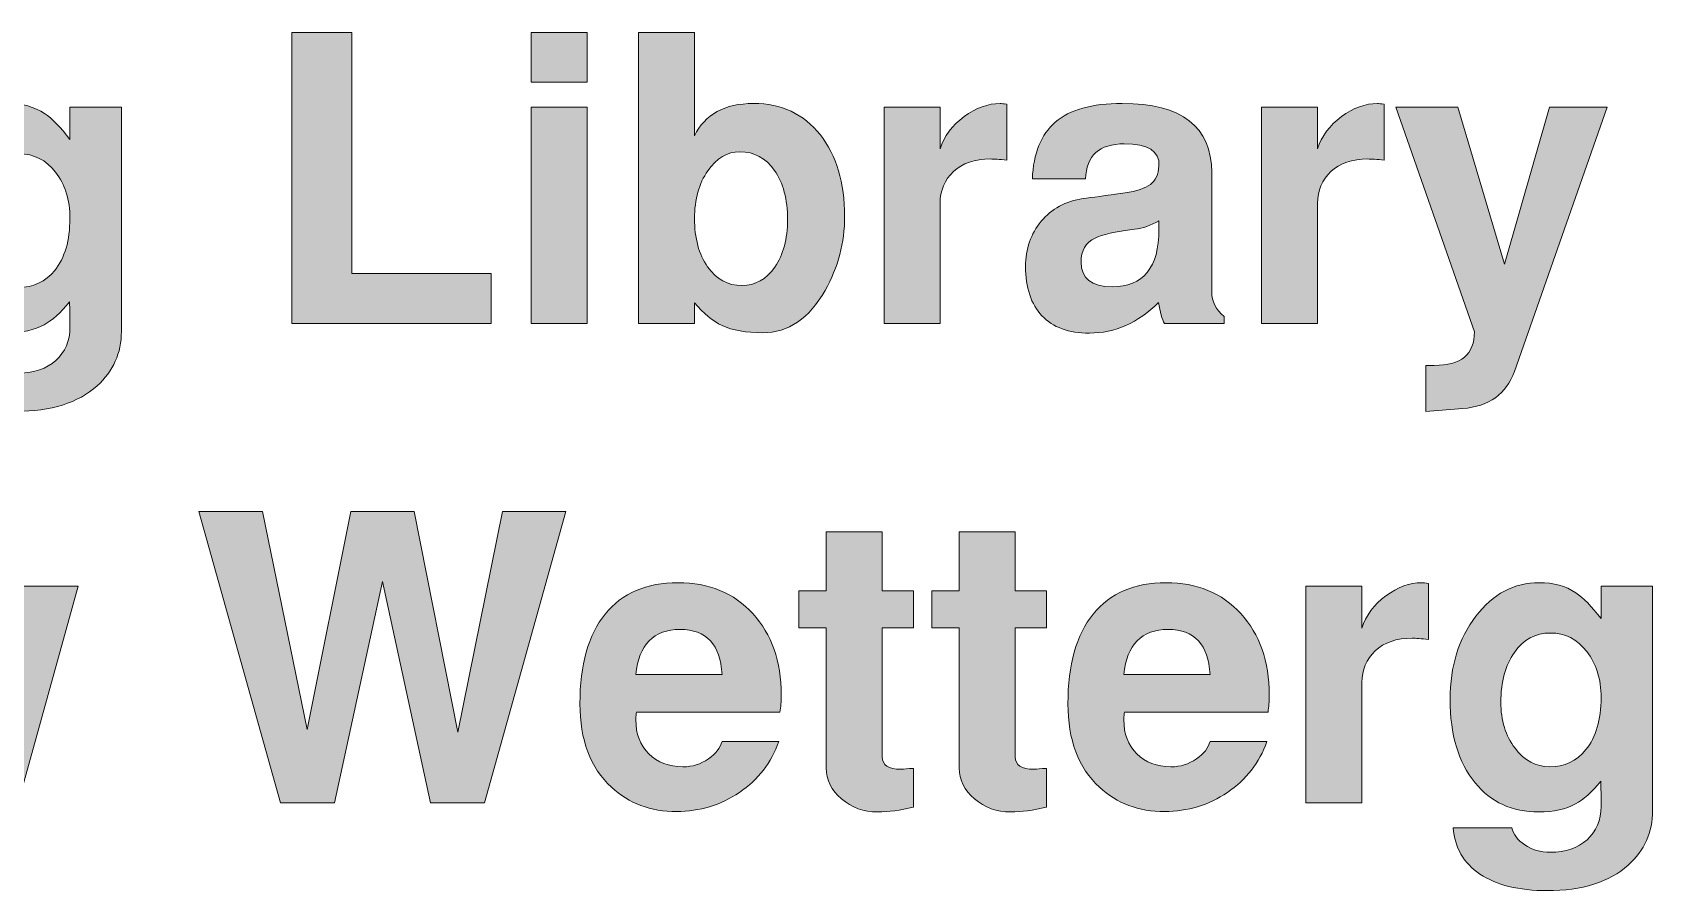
# Model space of a CAD drawing. Header units: inches. Extents: x 0.3 to 5.89, y -3.73 to -0.29.
# Drawn here: x 1.375 to 1.882, y -0.593 to -0.325 of the extents above; entities that cross this region are included whole.
import ezdxf

# ---------------------------------------------------------------- set-up
doc = ezdxf.new("R2010")
doc.units = ezdxf.units.IN
doc.header["$MEASUREMENT"] = 0
doc.layers.add('Layer 1', color=7, linetype='Continuous')

# ---------------------------------------------------------------- blocks, each defined once
blk = doc.blocks.new('block 5')
at = {"layer": 'Layer 1', "true_color": 0xed1f24}
h = blk.add_hatch(color=240, dxfattribs=at)
h.dxf.hatch_style = 2
h.paths.add_polyline_path([(1.5182, -0.41596), (1.45583, -0.41596), (1.45583, -0.32484), (1.47458, -0.32484), (1.47458, -0.40034), (1.5182, -0.40034)])
h = blk.add_hatch(color=240, dxfattribs=at)
h.dxf.hatch_style = 2
h.paths.add_polyline_path([(1.5482, -0.34046), (1.5307, -0.34046), (1.5307, -0.32484), (1.5482, -0.32484)])
h.paths.add_polyline_path([(1.5482, -0.41596), (1.5307, -0.41596), (1.5307, -0.34821), (1.5482, -0.34821)])
h = blk.add_hatch(color=240, dxfattribs=at)
h.dxf.hatch_style = 2
edge = h.paths.add_edge_path()
edge.add_spline(control_points=[(1.62883, -0.38246), (1.62883, -0.39063), (1.62678, -0.39834), (1.62271, -0.40559), (1.6177, -0.41442), (1.61121, -0.41884), (1.6032, -0.41884), (1.59804, -0.41884), (1.59378, -0.41808), (1.59045, -0.41659), (1.58754, -0.41517), (1.58466, -0.41279), (1.58183, -0.40946), (1.58183, -0.40946), (1.58183, -0.41596), (1.58183, -0.41596), (1.58183, -0.41596), (1.56433, -0.41596), (1.56433, -0.41596), (1.56433, -0.41596), (1.56433, -0.32484), (1.56433, -0.32484), (1.56433, -0.32484), (1.58183, -0.32484), (1.58183, -0.32484), (1.58183, -0.32484), (1.58183, -0.35721), (1.58183, -0.35721), (1.58508, -0.35046), (1.59125, -0.34709), (1.60033, -0.34709), (1.60908, -0.34709), (1.61601, -0.35034), (1.62114, -0.35684), (1.62627, -0.36334), (1.62883, -0.37188), (1.62883, -0.38246)], knot_values=[0, 0, 0, 0, 1, 1, 1, 2, 2, 2, 3, 3, 3, 4, 4, 4, 5, 5, 5, 6, 6, 6, 7, 7, 7, 8, 8, 8, 9, 9, 9, 10, 10, 10, 11, 11, 11, 12, 12, 12, 12], degree=3, periodic=1)
edge = h.paths.add_edge_path()
edge.add_spline(control_points=[(1.61096, -0.38346), (1.61096, -0.37705), (1.60959, -0.3719), (1.60685, -0.36802), (1.60411, -0.36415), (1.6005, -0.36221), (1.59602, -0.36221), (1.59212, -0.36221), (1.58878, -0.36419), (1.586, -0.36815), (1.58322, -0.37211), (1.58183, -0.37709), (1.58183, -0.38308), (1.58183, -0.38926), (1.5832, -0.39429), (1.58594, -0.39821), (1.58868, -0.40213), (1.59224, -0.40409), (1.59664, -0.40409), (1.60087, -0.40409), (1.60432, -0.40215), (1.60697, -0.39827), (1.60963, -0.3944), (1.61096, -0.38946), (1.61096, -0.38346)], knot_values=[0, 0, 0, 0, 1, 1, 1, 2, 2, 2, 3, 3, 3, 4, 4, 4, 5, 5, 5, 6, 6, 6, 7, 7, 7, 8, 8, 8, 8], degree=3, periodic=1)
h = blk.add_hatch(color=240, dxfattribs=at)
h.dxf.hatch_style = 2
edge = h.paths.add_edge_path()
edge.add_spline(control_points=[(1.40245, -0.41846), (1.40245, -0.42521), (1.39991, -0.43087), (1.39483, -0.43546), (1.38891, -0.4408), (1.38045, -0.44346), (1.36945, -0.44346), (1.36053, -0.44346), (1.35352, -0.44173), (1.34839, -0.43827), (1.34327, -0.43481), (1.34049, -0.43), (1.34008, -0.42383), (1.34008, -0.42383), (1.35843, -0.42383), (1.35843, -0.42383), (1.35885, -0.42584), (1.36019, -0.42761), (1.36245, -0.42915), (1.36471, -0.43069), (1.36739, -0.43146), (1.37049, -0.43146), (1.37518, -0.43146), (1.37899, -0.43015), (1.38193, -0.42752), (1.38486, -0.4249), (1.38633, -0.42142), (1.38633, -0.41709), (1.38633, -0.41258), (1.38628, -0.40996), (1.3862, -0.40921), (1.38344, -0.41263), (1.3808, -0.41501), (1.37829, -0.41633), (1.37527, -0.418), (1.37146, -0.41884), (1.36685, -0.41884), (1.35847, -0.41884), (1.35181, -0.4158), (1.34687, -0.40971), (1.34167, -0.40338), (1.33908, -0.39467), (1.33908, -0.38359), (1.33908, -0.37326), (1.34176, -0.36458), (1.34712, -0.35758), (1.35248, -0.35059), (1.3591, -0.34709), (1.36698, -0.34709), (1.37142, -0.34709), (1.37523, -0.34813), (1.37841, -0.35021), (1.38076, -0.35179), (1.3834, -0.35451), (1.38633, -0.35834), (1.38633, -0.35834), (1.38633, -0.34821), (1.38633, -0.34821), (1.38633, -0.34821), (1.40245, -0.34821), (1.40245, -0.34821), (1.40245, -0.34821), (1.40245, -0.41846), (1.40245, -0.41846)], knot_values=[0, 0, 0, 0, 1, 1, 1, 2, 2, 2, 3, 3, 3, 4, 4, 4, 5, 5, 5, 6, 6, 6, 7, 7, 7, 8, 8, 8, 9, 9, 9, 10, 10, 10, 11, 11, 11, 12, 12, 12, 13, 13, 13, 14, 14, 14, 15, 15, 15, 16, 16, 16, 17, 17, 17, 18, 18, 18, 19, 19, 19, 20, 20, 20, 21, 21, 21, 21], degree=3, periodic=1)
edge = h.paths.add_edge_path()
edge.add_spline(control_points=[(1.38633, -0.38308), (1.38633, -0.37725), (1.38483, -0.37242), (1.38183, -0.36858), (1.37883, -0.36475), (1.37503, -0.36283), (1.37046, -0.36283), (1.36578, -0.36283), (1.36203, -0.36485), (1.35921, -0.3689), (1.35637, -0.37295), (1.35495, -0.37813), (1.35495, -0.38446), (1.35495, -0.39021), (1.35643, -0.39503), (1.35939, -0.3989), (1.36235, -0.40277), (1.36595, -0.40471), (1.37021, -0.40471), (1.37487, -0.40471), (1.37866, -0.40292), (1.38158, -0.39934), (1.38475, -0.39542), (1.38633, -0.39), (1.38633, -0.38308)], knot_values=[0, 0, 0, 0, 1, 1, 1, 2, 2, 2, 3, 3, 3, 4, 4, 4, 5, 5, 5, 6, 6, 6, 7, 7, 7, 8, 8, 8, 8], degree=3, periodic=1)
h = blk.add_hatch(color=240, dxfattribs=at)
h.dxf.hatch_style = 2
edge = h.paths.add_edge_path()
edge.add_spline(control_points=[(1.67959, -0.36483), (1.67725, -0.36458), (1.67554, -0.36446), (1.67446, -0.36446), (1.66954, -0.36446), (1.66569, -0.36578), (1.6629, -0.3684), (1.6601, -0.37103), (1.65871, -0.37434), (1.65871, -0.37834), (1.65871, -0.37834), (1.65871, -0.41596), (1.65871, -0.41596), (1.65871, -0.41596), (1.64121, -0.41596), (1.64121, -0.41596), (1.64121, -0.41596), (1.64121, -0.34821), (1.64121, -0.34821), (1.64121, -0.34821), (1.65871, -0.34821), (1.65871, -0.34821), (1.65871, -0.34821), (1.65871, -0.36133), (1.65871, -0.36133), (1.65996, -0.35733), (1.66246, -0.35396), (1.66621, -0.35121), (1.66996, -0.34846), (1.67371, -0.34709), (1.67746, -0.34709), (1.67788, -0.34709), (1.67859, -0.34717), (1.67959, -0.34734), (1.67959, -0.34734), (1.67959, -0.36483), (1.67959, -0.36483)], knot_values=[0, 0, 0, 0, 1, 1, 1, 2, 2, 2, 3, 3, 3, 4, 4, 4, 5, 5, 5, 6, 6, 6, 7, 7, 7, 8, 8, 8, 9, 9, 9, 10, 10, 10, 11, 11, 11, 12, 12, 12, 12], degree=3, periodic=1)
h = blk.add_hatch(color=240, dxfattribs=at)
h.dxf.hatch_style = 2
edge = h.paths.add_edge_path()
edge.add_spline(control_points=[(1.74759, -0.41596), (1.74759, -0.41596), (1.72896, -0.41596), (1.72896, -0.41596), (1.72813, -0.41463), (1.7275, -0.41242), (1.72708, -0.40934), (1.72067, -0.41575), (1.71346, -0.41896), (1.70546, -0.41896), (1.69896, -0.41896), (1.694, -0.41715), (1.69059, -0.41353), (1.68717, -0.4099), (1.68546, -0.40475), (1.68546, -0.39808), (1.68546, -0.39258), (1.68709, -0.38788), (1.69033, -0.38396), (1.69358, -0.38005), (1.69796, -0.37767), (1.70346, -0.37684), (1.70604, -0.37651), (1.71042, -0.37592), (1.71659, -0.37509), (1.72025, -0.3745), (1.7229, -0.37361), (1.72452, -0.3724), (1.72615, -0.37119), (1.72704, -0.36926), (1.72721, -0.36658), (1.72746, -0.36201), (1.72384, -0.35971), (1.71634, -0.35971), (1.7085, -0.35971), (1.70446, -0.36338), (1.70421, -0.37071), (1.70421, -0.37071), (1.68758, -0.37071), (1.68758, -0.37071), (1.68791, -0.36271), (1.69031, -0.35677), (1.69477, -0.3529), (1.69923, -0.34903), (1.70621, -0.34709), (1.71571, -0.34709), (1.73438, -0.34709), (1.74371, -0.3543), (1.74371, -0.36871), (1.74371, -0.36871), (1.74371, -0.40609), (1.74371, -0.40609), (1.74371, -0.409), (1.745, -0.41155), (1.74759, -0.41371), (1.74759, -0.41371), (1.74759, -0.41596), (1.74759, -0.41596)], knot_values=[0, 0, 0, 0, 1, 1, 1, 2, 2, 2, 3, 3, 3, 4, 4, 4, 5, 5, 5, 6, 6, 6, 7, 7, 7, 8, 8, 8, 9, 9, 9, 10, 10, 10, 11, 11, 11, 12, 12, 12, 13, 13, 13, 14, 14, 14, 15, 15, 15, 16, 16, 16, 17, 17, 17, 18, 18, 18, 19, 19, 19, 19], degree=3, periodic=1)
edge = h.paths.add_edge_path()
edge.add_spline(control_points=[(1.72721, -0.38646), (1.72721, -0.38646), (1.72721, -0.38384), (1.72721, -0.38384), (1.7247, -0.38525), (1.72214, -0.38613), (1.71954, -0.38646), (1.71343, -0.38721), (1.70933, -0.38813), (1.70723, -0.38921), (1.7043, -0.39063), (1.70283, -0.39313), (1.70283, -0.39671), (1.70283, -0.40188), (1.70606, -0.40446), (1.71251, -0.40446), (1.72231, -0.40446), (1.72721, -0.39846), (1.72721, -0.38646)], knot_values=[0, 0, 0, 0, 1, 1, 1, 2, 2, 2, 3, 3, 3, 4, 4, 4, 5, 5, 5, 6, 6, 6, 6], degree=3, periodic=1)
h = blk.add_hatch(color=240, dxfattribs=at)
h.dxf.hatch_style = 2
edge = h.paths.add_edge_path()
edge.add_spline(control_points=[(1.79771, -0.36483), (1.79538, -0.36458), (1.79367, -0.36446), (1.79258, -0.36446), (1.78767, -0.36446), (1.78381, -0.36578), (1.78102, -0.3684), (1.77823, -0.37103), (1.77684, -0.37434), (1.77684, -0.37834), (1.77684, -0.37834), (1.77684, -0.41596), (1.77684, -0.41596), (1.77684, -0.41596), (1.75933, -0.41596), (1.75933, -0.41596), (1.75933, -0.41596), (1.75933, -0.34821), (1.75933, -0.34821), (1.75933, -0.34821), (1.77684, -0.34821), (1.77684, -0.34821), (1.77684, -0.34821), (1.77684, -0.36133), (1.77684, -0.36133), (1.77808, -0.35733), (1.78059, -0.35396), (1.78434, -0.35121), (1.78809, -0.34846), (1.79184, -0.34709), (1.79559, -0.34709), (1.796, -0.34709), (1.79671, -0.34717), (1.79771, -0.34734), (1.79771, -0.34734), (1.79771, -0.36483), (1.79771, -0.36483)], knot_values=[0, 0, 0, 0, 1, 1, 1, 2, 2, 2, 3, 3, 3, 4, 4, 4, 5, 5, 5, 6, 6, 6, 7, 7, 7, 8, 8, 8, 9, 9, 9, 10, 10, 10, 11, 11, 11, 12, 12, 12, 12], degree=3, periodic=1)
h = blk.add_hatch(color=240, dxfattribs=at)
h.dxf.hatch_style = 2
edge = h.paths.add_edge_path()
edge.add_spline(control_points=[(1.86746, -0.34821), (1.86746, -0.34821), (1.83846, -0.43096), (1.83846, -0.43096), (1.83596, -0.43804), (1.83054, -0.44192), (1.82221, -0.44259), (1.82221, -0.44259), (1.81071, -0.44346), (1.81071, -0.44346), (1.81071, -0.44346), (1.81071, -0.42908), (1.81071, -0.42908), (1.81071, -0.42908), (1.81333, -0.42908), (1.81333, -0.42908), (1.82175, -0.42908), (1.82596, -0.42558), (1.82596, -0.41859), (1.82596, -0.41859), (1.80133, -0.34821), (1.80133, -0.34821), (1.80133, -0.34821), (1.82071, -0.34821), (1.82071, -0.34821), (1.82071, -0.34821), (1.83533, -0.39734), (1.83533, -0.39734), (1.83533, -0.39734), (1.84946, -0.34821), (1.84946, -0.34821), (1.84946, -0.34821), (1.86746, -0.34821), (1.86746, -0.34821)], knot_values=[0, 0, 0, 0, 1, 1, 1, 2, 2, 2, 3, 3, 3, 4, 4, 4, 5, 5, 5, 6, 6, 6, 7, 7, 7, 8, 8, 8, 9, 9, 9, 10, 10, 10, 11, 11, 11, 11], degree=3, periodic=1)
h = blk.add_hatch(color=240, dxfattribs=at)
h.dxf.hatch_style = 2
h.paths.add_polyline_path([(1.54159, -0.47483), (1.51609, -0.56596), (1.49921, -0.56596), (1.48413, -0.49666), (1.46914, -0.56596), (1.45224, -0.56596), (1.42671, -0.47483), (1.44658, -0.47483), (1.46058, -0.54308), (1.47421, -0.47483), (1.49409, -0.47483), (1.50771, -0.54384), (1.52171, -0.47483)])
h = blk.add_hatch(color=240, dxfattribs=at)
h.dxf.hatch_style = 2
edge = h.paths.add_edge_path()
edge.add_spline(control_points=[(1.65034, -0.56734), (1.64625, -0.56833), (1.64254, -0.56883), (1.63921, -0.56883), (1.63479, -0.56883), (1.631, -0.56748), (1.62783, -0.56477), (1.62467, -0.56207), (1.62308, -0.55883), (1.62308, -0.55508), (1.62308, -0.55508), (1.62308, -0.51121), (1.62308, -0.51121), (1.62308, -0.51121), (1.61445, -0.51121), (1.61445, -0.51121), (1.61445, -0.51121), (1.61445, -0.49959), (1.61445, -0.49959), (1.61445, -0.49959), (1.62308, -0.49959), (1.62308, -0.49959), (1.62308, -0.49959), (1.62308, -0.48121), (1.62308, -0.48121), (1.62308, -0.48121), (1.64058, -0.48121), (1.64058, -0.48121), (1.64058, -0.48121), (1.64058, -0.49959), (1.64058, -0.49959), (1.64058, -0.49959), (1.65034, -0.49959), (1.65034, -0.49959), (1.65034, -0.49959), (1.65034, -0.51121), (1.65034, -0.51121), (1.65034, -0.51121), (1.64058, -0.51121), (1.64058, -0.51121), (1.64058, -0.51121), (1.64058, -0.55158), (1.64058, -0.55158), (1.64058, -0.55417), (1.64254, -0.55546), (1.64646, -0.55546), (1.64737, -0.55538), (1.64867, -0.55529), (1.65034, -0.55521), (1.65034, -0.55521), (1.65034, -0.56734), (1.65034, -0.56734)], knot_values=[0, 0, 0, 0, 1, 1, 1, 2, 2, 2, 3, 3, 3, 4, 4, 4, 5, 5, 5, 6, 6, 6, 7, 7, 7, 8, 8, 8, 9, 9, 9, 10, 10, 10, 11, 11, 11, 12, 12, 12, 13, 13, 13, 14, 14, 14, 15, 15, 15, 16, 16, 16, 17, 17, 17, 17], degree=3, periodic=1)
h = blk.add_hatch(color=240, dxfattribs=at)
h.dxf.hatch_style = 2
edge = h.paths.add_edge_path()
edge.add_spline(control_points=[(1.69196, -0.56734), (1.68787, -0.56833), (1.68416, -0.56883), (1.68083, -0.56883), (1.67642, -0.56883), (1.67263, -0.56748), (1.66946, -0.56477), (1.66629, -0.56207), (1.66471, -0.55883), (1.66471, -0.55508), (1.66471, -0.55508), (1.66471, -0.51121), (1.66471, -0.51121), (1.66471, -0.51121), (1.65608, -0.51121), (1.65608, -0.51121), (1.65608, -0.51121), (1.65608, -0.49959), (1.65608, -0.49959), (1.65608, -0.49959), (1.66471, -0.49959), (1.66471, -0.49959), (1.66471, -0.49959), (1.66471, -0.48121), (1.66471, -0.48121), (1.66471, -0.48121), (1.68221, -0.48121), (1.68221, -0.48121), (1.68221, -0.48121), (1.68221, -0.49959), (1.68221, -0.49959), (1.68221, -0.49959), (1.69196, -0.49959), (1.69196, -0.49959), (1.69196, -0.49959), (1.69196, -0.51121), (1.69196, -0.51121), (1.69196, -0.51121), (1.68221, -0.51121), (1.68221, -0.51121), (1.68221, -0.51121), (1.68221, -0.55158), (1.68221, -0.55158), (1.68221, -0.55417), (1.68416, -0.55546), (1.68808, -0.55546), (1.689, -0.55538), (1.69029, -0.55529), (1.69196, -0.55521), (1.69196, -0.55521), (1.69196, -0.56734), (1.69196, -0.56734)], knot_values=[0, 0, 0, 0, 1, 1, 1, 2, 2, 2, 3, 3, 3, 4, 4, 4, 5, 5, 5, 6, 6, 6, 7, 7, 7, 8, 8, 8, 9, 9, 9, 10, 10, 10, 11, 11, 11, 12, 12, 12, 13, 13, 13, 14, 14, 14, 15, 15, 15, 16, 16, 16, 17, 17, 17, 17], degree=3, periodic=1)
h = blk.add_hatch(color=240, dxfattribs=at)
h.dxf.hatch_style = 2
h.paths.add_polyline_path([(1.38896, -0.49821), (1.37009, -0.56596), (1.3521, -0.56596), (1.34146, -0.51811), (1.33072, -0.56596), (1.31271, -0.56596), (1.29383, -0.49821), (1.31195, -0.49821), (1.32246, -0.54559), (1.33233, -0.49821), (1.35046, -0.49821), (1.36033, -0.54546), (1.37083, -0.49821)])
h = blk.add_hatch(color=240, dxfattribs=at)
h.dxf.hatch_style = 2
edge = h.paths.add_edge_path()
edge.add_spline(control_points=[(1.60896, -0.53221), (1.60896, -0.53421), (1.60884, -0.536), (1.60859, -0.53758), (1.60859, -0.53758), (1.56371, -0.53758), (1.56371, -0.53758), (1.56354, -0.53809), (1.56346, -0.53888), (1.56346, -0.53996), (1.56346, -0.54438), (1.56482, -0.54794), (1.56755, -0.55065), (1.57027, -0.55336), (1.57382, -0.55471), (1.5782, -0.55471), (1.58109, -0.55471), (1.58377, -0.55387), (1.58625, -0.55221), (1.58848, -0.55063), (1.58988, -0.54883), (1.59046, -0.54683), (1.59046, -0.54683), (1.60821, -0.54683), (1.60821, -0.54683), (1.60588, -0.55342), (1.60177, -0.55871), (1.5959, -0.56271), (1.59002, -0.56671), (1.58346, -0.56871), (1.57621, -0.56871), (1.56813, -0.56871), (1.56133, -0.56617), (1.55583, -0.56108), (1.54925, -0.555), (1.54596, -0.54629), (1.54596, -0.53496), (1.54596, -0.52279), (1.5486, -0.51344), (1.55389, -0.5069), (1.55919, -0.50035), (1.56679, -0.49708), (1.57671, -0.49708), (1.58638, -0.49708), (1.59417, -0.50031), (1.60008, -0.50677), (1.606, -0.51323), (1.60896, -0.52171), (1.60896, -0.53221)], knot_values=[0, 0, 0, 0, 1, 1, 1, 2, 2, 2, 3, 3, 3, 4, 4, 4, 5, 5, 5, 6, 6, 6, 7, 7, 7, 8, 8, 8, 9, 9, 9, 10, 10, 10, 11, 11, 11, 12, 12, 12, 13, 13, 13, 14, 14, 14, 15, 15, 15, 16, 16, 16, 16], degree=3, periodic=1)
edge = h.paths.add_edge_path()
edge.add_spline(control_points=[(1.59046, -0.52583), (1.58995, -0.51642), (1.58558, -0.51171), (1.57734, -0.51171), (1.56901, -0.51171), (1.56439, -0.51642), (1.56346, -0.52583), (1.56346, -0.52583), (1.59046, -0.52583), (1.59046, -0.52583)], knot_values=[0, 0, 0, 0, 1, 1, 1, 2, 2, 2, 3, 3, 3, 3], degree=3, periodic=1)
h = blk.add_hatch(color=240, dxfattribs=at)
h.dxf.hatch_style = 2
edge = h.paths.add_edge_path()
edge.add_spline(control_points=[(1.76171, -0.53221), (1.76171, -0.53421), (1.76159, -0.536), (1.76134, -0.53758), (1.76134, -0.53758), (1.71646, -0.53758), (1.71646, -0.53758), (1.7163, -0.53809), (1.71621, -0.53888), (1.71621, -0.53996), (1.71621, -0.54438), (1.71757, -0.54794), (1.7203, -0.55065), (1.72302, -0.55336), (1.72657, -0.55471), (1.73095, -0.55471), (1.73384, -0.55471), (1.73652, -0.55387), (1.739, -0.55221), (1.74123, -0.55063), (1.74264, -0.54883), (1.74321, -0.54683), (1.74321, -0.54683), (1.76096, -0.54683), (1.76096, -0.54683), (1.75863, -0.55342), (1.75452, -0.55871), (1.74865, -0.56271), (1.74277, -0.56671), (1.73621, -0.56871), (1.72896, -0.56871), (1.72088, -0.56871), (1.71408, -0.56617), (1.70858, -0.56108), (1.702, -0.555), (1.69871, -0.54629), (1.69871, -0.53496), (1.69871, -0.52279), (1.70135, -0.51344), (1.70664, -0.5069), (1.71194, -0.50035), (1.71954, -0.49708), (1.72946, -0.49708), (1.73913, -0.49708), (1.74692, -0.50031), (1.75283, -0.50677), (1.75876, -0.51323), (1.76171, -0.52171), (1.76171, -0.53221)], knot_values=[0, 0, 0, 0, 1, 1, 1, 2, 2, 2, 3, 3, 3, 4, 4, 4, 5, 5, 5, 6, 6, 6, 7, 7, 7, 8, 8, 8, 9, 9, 9, 10, 10, 10, 11, 11, 11, 12, 12, 12, 13, 13, 13, 14, 14, 14, 15, 15, 15, 16, 16, 16, 16], degree=3, periodic=1)
edge = h.paths.add_edge_path()
edge.add_spline(control_points=[(1.74321, -0.52583), (1.7427, -0.51642), (1.73833, -0.51171), (1.73009, -0.51171), (1.72176, -0.51171), (1.71714, -0.51642), (1.71621, -0.52583), (1.71621, -0.52583), (1.74321, -0.52583), (1.74321, -0.52583)], knot_values=[0, 0, 0, 0, 1, 1, 1, 2, 2, 2, 3, 3, 3, 3], degree=3, periodic=1)
h = blk.add_hatch(color=240, dxfattribs=at)
h.dxf.hatch_style = 2
edge = h.paths.add_edge_path()
edge.add_spline(control_points=[(1.81159, -0.51483), (1.80926, -0.51458), (1.80755, -0.51446), (1.80646, -0.51446), (1.80155, -0.51446), (1.7977, -0.51577), (1.7949, -0.5184), (1.79211, -0.52102), (1.79072, -0.52433), (1.79072, -0.52833), (1.79072, -0.52833), (1.79072, -0.56596), (1.79072, -0.56596), (1.79072, -0.56596), (1.77321, -0.56596), (1.77321, -0.56596), (1.77321, -0.56596), (1.77321, -0.49821), (1.77321, -0.49821), (1.77321, -0.49821), (1.79072, -0.49821), (1.79072, -0.49821), (1.79072, -0.49821), (1.79072, -0.51133), (1.79072, -0.51133), (1.79197, -0.50733), (1.79447, -0.50396), (1.79822, -0.50121), (1.80197, -0.49846), (1.80572, -0.49708), (1.80947, -0.49708), (1.80988, -0.49708), (1.81059, -0.49717), (1.81159, -0.49733), (1.81159, -0.49733), (1.81159, -0.51483), (1.81159, -0.51483)], knot_values=[0, 0, 0, 0, 1, 1, 1, 2, 2, 2, 3, 3, 3, 4, 4, 4, 5, 5, 5, 6, 6, 6, 7, 7, 7, 8, 8, 8, 9, 9, 9, 10, 10, 10, 11, 11, 11, 12, 12, 12, 12], degree=3, periodic=1)
h = blk.add_hatch(color=240, dxfattribs=at)
h.dxf.hatch_style = 2
edge = h.paths.add_edge_path()
edge.add_spline(control_points=[(1.88171, -0.56846), (1.88171, -0.57521), (1.87917, -0.58087), (1.87409, -0.58546), (1.86817, -0.59079), (1.85971, -0.59346), (1.84871, -0.59346), (1.8398, -0.59346), (1.83278, -0.59173), (1.82765, -0.58827), (1.82253, -0.58481), (1.81976, -0.58), (1.81934, -0.57383), (1.81934, -0.57383), (1.83769, -0.57383), (1.83769, -0.57383), (1.83811, -0.57583), (1.83945, -0.5776), (1.84171, -0.57915), (1.84397, -0.58069), (1.84665, -0.58146), (1.84975, -0.58146), (1.85444, -0.58146), (1.85826, -0.58015), (1.86119, -0.57752), (1.86412, -0.5749), (1.86559, -0.57142), (1.86559, -0.56708), (1.86559, -0.56258), (1.86555, -0.55996), (1.86546, -0.55921), (1.8627, -0.56263), (1.86006, -0.565), (1.85755, -0.56633), (1.85453, -0.568), (1.85072, -0.56883), (1.84611, -0.56883), (1.83773, -0.56883), (1.83108, -0.5658), (1.82613, -0.55971), (1.82094, -0.55338), (1.81834, -0.54467), (1.81834, -0.53358), (1.81834, -0.52325), (1.82102, -0.51458), (1.82638, -0.50758), (1.83175, -0.50058), (1.83837, -0.49708), (1.84624, -0.49708), (1.85068, -0.49708), (1.85449, -0.49813), (1.85767, -0.50021), (1.86002, -0.50179), (1.86266, -0.5045), (1.86559, -0.50833), (1.86559, -0.50833), (1.86559, -0.49821), (1.86559, -0.49821), (1.86559, -0.49821), (1.88171, -0.49821), (1.88171, -0.49821), (1.88171, -0.49821), (1.88171, -0.56846), (1.88171, -0.56846)], knot_values=[0, 0, 0, 0, 1, 1, 1, 2, 2, 2, 3, 3, 3, 4, 4, 4, 5, 5, 5, 6, 6, 6, 7, 7, 7, 8, 8, 8, 9, 9, 9, 10, 10, 10, 11, 11, 11, 12, 12, 12, 13, 13, 13, 14, 14, 14, 15, 15, 15, 16, 16, 16, 17, 17, 17, 18, 18, 18, 19, 19, 19, 20, 20, 20, 21, 21, 21, 21], degree=3, periodic=1)
edge = h.paths.add_edge_path()
edge.add_spline(control_points=[(1.86559, -0.53308), (1.86559, -0.52725), (1.86409, -0.52242), (1.86109, -0.51858), (1.85809, -0.51475), (1.8543, -0.51283), (1.84972, -0.51283), (1.84505, -0.51283), (1.8413, -0.51485), (1.83847, -0.51889), (1.83563, -0.52294), (1.83421, -0.52812), (1.83421, -0.53446), (1.83421, -0.54021), (1.83569, -0.54502), (1.83865, -0.5489), (1.84161, -0.55277), (1.84521, -0.55471), (1.84947, -0.55471), (1.85413, -0.55471), (1.85792, -0.55292), (1.86084, -0.54934), (1.86401, -0.54542), (1.86559, -0.54), (1.86559, -0.53308)], knot_values=[0, 0, 0, 0, 1, 1, 1, 2, 2, 2, 3, 3, 3, 4, 4, 4, 5, 5, 5, 6, 6, 6, 7, 7, 7, 8, 8, 8, 8], degree=3, periodic=1)
at = {"layer": 'Layer 1', "lineweight": 0}
for points in [[(1.5182, -0.41596), (1.45583, -0.41596), (1.45583, -0.32484), (1.47458, -0.32484), (1.47458, -0.40034), (1.5182, -0.40034), (1.5182, -0.41596)], [(1.5482, -0.34046), (1.5307, -0.34046), (1.5307, -0.32484), (1.5482, -0.32484), (1.5482, -0.34046)], [(1.5482, -0.41596), (1.5307, -0.41596), (1.5307, -0.34821), (1.5482, -0.34821), (1.5482, -0.41596)], [(1.54159, -0.47483), (1.51609, -0.56596), (1.49921, -0.56596), (1.48413, -0.49666), (1.46914, -0.56596), (1.45224, -0.56596), (1.42671, -0.47483), (1.44658, -0.47483), (1.46058, -0.54308), (1.47421, -0.47483), (1.49409, -0.47483), (1.50771, -0.54384), (1.52171, -0.47483), (1.54159, -0.47483)], [(1.38896, -0.49821), (1.37009, -0.56596), (1.3521, -0.56596), (1.34146, -0.51811), (1.33072, -0.56596), (1.31271, -0.56596), (1.29383, -0.49821), (1.31195, -0.49821), (1.32246, -0.54559), (1.33233, -0.49821), (1.35046, -0.49821), (1.36033, -0.54546), (1.37083, -0.49821), (1.38896, -0.49821)]]:
    blk.add_lwpolyline(points, dxfattribs=at)
for points, knots in [([(1.62883, -0.38246), (1.62883, -0.39063), (1.62678, -0.39834), (1.62271, -0.40559), (1.6177, -0.41442), (1.61121, -0.41884), (1.6032, -0.41884), (1.59804, -0.41884), (1.59378, -0.41808), (1.59045, -0.41659), (1.58754, -0.41517), (1.58466, -0.41279), (1.58183, -0.40946), (1.58183, -0.40946), (1.58183, -0.41596), (1.58183, -0.41596), (1.58183, -0.41596), (1.56433, -0.41596), (1.56433, -0.41596), (1.56433, -0.41596), (1.56433, -0.32484), (1.56433, -0.32484), (1.56433, -0.32484), (1.58183, -0.32484), (1.58183, -0.32484), (1.58183, -0.32484), (1.58183, -0.35721), (1.58183, -0.35721), (1.58508, -0.35046), (1.59125, -0.34709), (1.60033, -0.34709), (1.60908, -0.34709), (1.61601, -0.35034), (1.62114, -0.35684), (1.62627, -0.36334), (1.62883, -0.37188), (1.62883, -0.38246)], [0, 0, 0, 0, 1, 1, 1, 2, 2, 2, 3, 3, 3, 4, 4, 4, 5, 5, 5, 6, 6, 6, 7, 7, 7, 8, 8, 8, 9, 9, 9, 10, 10, 10, 11, 11, 11, 12, 12, 12, 12]), ([(1.40245, -0.41846), (1.40245, -0.42521), (1.39991, -0.43087), (1.39483, -0.43546), (1.38891, -0.4408), (1.38045, -0.44346), (1.36945, -0.44346), (1.36053, -0.44346), (1.35352, -0.44173), (1.34839, -0.43827), (1.34327, -0.43481), (1.34049, -0.43), (1.34008, -0.42383), (1.34008, -0.42383), (1.35843, -0.42383), (1.35843, -0.42383), (1.35885, -0.42584), (1.36019, -0.42761), (1.36245, -0.42915), (1.36471, -0.43069), (1.36739, -0.43146), (1.37049, -0.43146), (1.37518, -0.43146), (1.37899, -0.43015), (1.38193, -0.42752), (1.38486, -0.4249), (1.38633, -0.42142), (1.38633, -0.41709), (1.38633, -0.41258), (1.38628, -0.40996), (1.3862, -0.40921), (1.38344, -0.41263), (1.3808, -0.41501), (1.37829, -0.41633), (1.37527, -0.418), (1.37146, -0.41884), (1.36685, -0.41884), (1.35847, -0.41884), (1.35181, -0.4158), (1.34687, -0.40971), (1.34167, -0.40338), (1.33908, -0.39467), (1.33908, -0.38359), (1.33908, -0.37326), (1.34176, -0.36458), (1.34712, -0.35758), (1.35248, -0.35059), (1.3591, -0.34709), (1.36698, -0.34709), (1.37142, -0.34709), (1.37523, -0.34813), (1.37841, -0.35021), (1.38076, -0.35179), (1.3834, -0.35451), (1.38633, -0.35834), (1.38633, -0.35834), (1.38633, -0.34821), (1.38633, -0.34821), (1.38633, -0.34821), (1.40245, -0.34821), (1.40245, -0.34821), (1.40245, -0.34821), (1.40245, -0.41846), (1.40245, -0.41846)], [0, 0, 0, 0, 1, 1, 1, 2, 2, 2, 3, 3, 3, 4, 4, 4, 5, 5, 5, 6, 6, 6, 7, 7, 7, 8, 8, 8, 9, 9, 9, 10, 10, 10, 11, 11, 11, 12, 12, 12, 13, 13, 13, 14, 14, 14, 15, 15, 15, 16, 16, 16, 17, 17, 17, 18, 18, 18, 19, 19, 19, 20, 20, 20, 21, 21, 21, 21]), ([(1.67959, -0.36483), (1.67725, -0.36458), (1.67554, -0.36446), (1.67446, -0.36446), (1.66954, -0.36446), (1.66569, -0.36578), (1.6629, -0.3684), (1.6601, -0.37103), (1.65871, -0.37434), (1.65871, -0.37834), (1.65871, -0.37834), (1.65871, -0.41596), (1.65871, -0.41596), (1.65871, -0.41596), (1.64121, -0.41596), (1.64121, -0.41596), (1.64121, -0.41596), (1.64121, -0.34821), (1.64121, -0.34821), (1.64121, -0.34821), (1.65871, -0.34821), (1.65871, -0.34821), (1.65871, -0.34821), (1.65871, -0.36133), (1.65871, -0.36133), (1.65996, -0.35733), (1.66246, -0.35396), (1.66621, -0.35121), (1.66996, -0.34846), (1.67371, -0.34709), (1.67746, -0.34709), (1.67788, -0.34709), (1.67859, -0.34717), (1.67959, -0.34734), (1.67959, -0.34734), (1.67959, -0.36483), (1.67959, -0.36483)], [0, 0, 0, 0, 1, 1, 1, 2, 2, 2, 3, 3, 3, 4, 4, 4, 5, 5, 5, 6, 6, 6, 7, 7, 7, 8, 8, 8, 9, 9, 9, 10, 10, 10, 11, 11, 11, 12, 12, 12, 12]), ([(1.74759, -0.41596), (1.74759, -0.41596), (1.72896, -0.41596), (1.72896, -0.41596), (1.72813, -0.41463), (1.7275, -0.41242), (1.72708, -0.40934), (1.72067, -0.41575), (1.71346, -0.41896), (1.70546, -0.41896), (1.69896, -0.41896), (1.694, -0.41715), (1.69059, -0.41353), (1.68717, -0.4099), (1.68546, -0.40475), (1.68546, -0.39808), (1.68546, -0.39258), (1.68709, -0.38788), (1.69033, -0.38396), (1.69358, -0.38005), (1.69796, -0.37767), (1.70346, -0.37684), (1.70604, -0.37651), (1.71042, -0.37592), (1.71659, -0.37509), (1.72025, -0.3745), (1.7229, -0.37361), (1.72452, -0.3724), (1.72615, -0.37119), (1.72704, -0.36926), (1.72721, -0.36658), (1.72746, -0.36201), (1.72384, -0.35971), (1.71634, -0.35971), (1.7085, -0.35971), (1.70446, -0.36338), (1.70421, -0.37071), (1.70421, -0.37071), (1.68758, -0.37071), (1.68758, -0.37071), (1.68791, -0.36271), (1.69031, -0.35677), (1.69477, -0.3529), (1.69923, -0.34903), (1.70621, -0.34709), (1.71571, -0.34709), (1.73438, -0.34709), (1.74371, -0.3543), (1.74371, -0.36871), (1.74371, -0.36871), (1.74371, -0.40609), (1.74371, -0.40609), (1.74371, -0.409), (1.745, -0.41155), (1.74759, -0.41371), (1.74759, -0.41371), (1.74759, -0.41596), (1.74759, -0.41596)], [0, 0, 0, 0, 1, 1, 1, 2, 2, 2, 3, 3, 3, 4, 4, 4, 5, 5, 5, 6, 6, 6, 7, 7, 7, 8, 8, 8, 9, 9, 9, 10, 10, 10, 11, 11, 11, 12, 12, 12, 13, 13, 13, 14, 14, 14, 15, 15, 15, 16, 16, 16, 17, 17, 17, 18, 18, 18, 19, 19, 19, 19]), ([(1.79771, -0.36483), (1.79538, -0.36458), (1.79367, -0.36446), (1.79258, -0.36446), (1.78767, -0.36446), (1.78381, -0.36578), (1.78102, -0.3684), (1.77823, -0.37103), (1.77684, -0.37434), (1.77684, -0.37834), (1.77684, -0.37834), (1.77684, -0.41596), (1.77684, -0.41596), (1.77684, -0.41596), (1.75933, -0.41596), (1.75933, -0.41596), (1.75933, -0.41596), (1.75933, -0.34821), (1.75933, -0.34821), (1.75933, -0.34821), (1.77684, -0.34821), (1.77684, -0.34821), (1.77684, -0.34821), (1.77684, -0.36133), (1.77684, -0.36133), (1.77808, -0.35733), (1.78059, -0.35396), (1.78434, -0.35121), (1.78809, -0.34846), (1.79184, -0.34709), (1.79559, -0.34709), (1.796, -0.34709), (1.79671, -0.34717), (1.79771, -0.34734), (1.79771, -0.34734), (1.79771, -0.36483), (1.79771, -0.36483)], [0, 0, 0, 0, 1, 1, 1, 2, 2, 2, 3, 3, 3, 4, 4, 4, 5, 5, 5, 6, 6, 6, 7, 7, 7, 8, 8, 8, 9, 9, 9, 10, 10, 10, 11, 11, 11, 12, 12, 12, 12]), ([(1.86746, -0.34821), (1.86746, -0.34821), (1.83846, -0.43096), (1.83846, -0.43096), (1.83596, -0.43804), (1.83054, -0.44192), (1.82221, -0.44259), (1.82221, -0.44259), (1.81071, -0.44346), (1.81071, -0.44346), (1.81071, -0.44346), (1.81071, -0.42908), (1.81071, -0.42908), (1.81071, -0.42908), (1.81333, -0.42908), (1.81333, -0.42908), (1.82175, -0.42908), (1.82596, -0.42558), (1.82596, -0.41859), (1.82596, -0.41859), (1.80133, -0.34821), (1.80133, -0.34821), (1.80133, -0.34821), (1.82071, -0.34821), (1.82071, -0.34821), (1.82071, -0.34821), (1.83533, -0.39734), (1.83533, -0.39734), (1.83533, -0.39734), (1.84946, -0.34821), (1.84946, -0.34821), (1.84946, -0.34821), (1.86746, -0.34821), (1.86746, -0.34821)], [0, 0, 0, 0, 1, 1, 1, 2, 2, 2, 3, 3, 3, 4, 4, 4, 5, 5, 5, 6, 6, 6, 7, 7, 7, 8, 8, 8, 9, 9, 9, 10, 10, 10, 11, 11, 11, 11]), ([(1.38633, -0.38308), (1.38633, -0.37725), (1.38483, -0.37242), (1.38183, -0.36858), (1.37883, -0.36475), (1.37503, -0.36283), (1.37046, -0.36283), (1.36578, -0.36283), (1.36203, -0.36485), (1.35921, -0.3689), (1.35637, -0.37295), (1.35495, -0.37813), (1.35495, -0.38446), (1.35495, -0.39021), (1.35643, -0.39503), (1.35939, -0.3989), (1.36235, -0.40277), (1.36595, -0.40471), (1.37021, -0.40471), (1.37487, -0.40471), (1.37866, -0.40292), (1.38158, -0.39934), (1.38475, -0.39542), (1.38633, -0.39), (1.38633, -0.38308)], [0, 0, 0, 0, 1, 1, 1, 2, 2, 2, 3, 3, 3, 4, 4, 4, 5, 5, 5, 6, 6, 6, 7, 7, 7, 8, 8, 8, 8]), ([(1.61096, -0.38346), (1.61096, -0.37705), (1.60959, -0.3719), (1.60685, -0.36802), (1.60411, -0.36415), (1.6005, -0.36221), (1.59602, -0.36221), (1.59212, -0.36221), (1.58878, -0.36419), (1.586, -0.36815), (1.58322, -0.37211), (1.58183, -0.37709), (1.58183, -0.38308), (1.58183, -0.38926), (1.5832, -0.39429), (1.58594, -0.39821), (1.58868, -0.40213), (1.59224, -0.40409), (1.59664, -0.40409), (1.60087, -0.40409), (1.60432, -0.40215), (1.60697, -0.39827), (1.60963, -0.3944), (1.61096, -0.38946), (1.61096, -0.38346)], [0, 0, 0, 0, 1, 1, 1, 2, 2, 2, 3, 3, 3, 4, 4, 4, 5, 5, 5, 6, 6, 6, 7, 7, 7, 8, 8, 8, 8]), ([(1.72721, -0.38646), (1.72721, -0.38646), (1.72721, -0.38384), (1.72721, -0.38384), (1.7247, -0.38525), (1.72214, -0.38613), (1.71954, -0.38646), (1.71343, -0.38721), (1.70933, -0.38813), (1.70723, -0.38921), (1.7043, -0.39063), (1.70283, -0.39313), (1.70283, -0.39671), (1.70283, -0.40188), (1.70606, -0.40446), (1.71251, -0.40446), (1.72231, -0.40446), (1.72721, -0.39846), (1.72721, -0.38646)], [0, 0, 0, 0, 1, 1, 1, 2, 2, 2, 3, 3, 3, 4, 4, 4, 5, 5, 5, 6, 6, 6, 6]), ([(1.65034, -0.56734), (1.64625, -0.56833), (1.64254, -0.56883), (1.63921, -0.56883), (1.63479, -0.56883), (1.631, -0.56748), (1.62783, -0.56477), (1.62467, -0.56207), (1.62308, -0.55883), (1.62308, -0.55508), (1.62308, -0.55508), (1.62308, -0.51121), (1.62308, -0.51121), (1.62308, -0.51121), (1.61445, -0.51121), (1.61445, -0.51121), (1.61445, -0.51121), (1.61445, -0.49959), (1.61445, -0.49959), (1.61445, -0.49959), (1.62308, -0.49959), (1.62308, -0.49959), (1.62308, -0.49959), (1.62308, -0.48121), (1.62308, -0.48121), (1.62308, -0.48121), (1.64058, -0.48121), (1.64058, -0.48121), (1.64058, -0.48121), (1.64058, -0.49959), (1.64058, -0.49959), (1.64058, -0.49959), (1.65034, -0.49959), (1.65034, -0.49959), (1.65034, -0.49959), (1.65034, -0.51121), (1.65034, -0.51121), (1.65034, -0.51121), (1.64058, -0.51121), (1.64058, -0.51121), (1.64058, -0.51121), (1.64058, -0.55158), (1.64058, -0.55158), (1.64058, -0.55417), (1.64254, -0.55546), (1.64646, -0.55546), (1.64737, -0.55538), (1.64867, -0.55529), (1.65034, -0.55521), (1.65034, -0.55521), (1.65034, -0.56734), (1.65034, -0.56734)], [0, 0, 0, 0, 1, 1, 1, 2, 2, 2, 3, 3, 3, 4, 4, 4, 5, 5, 5, 6, 6, 6, 7, 7, 7, 8, 8, 8, 9, 9, 9, 10, 10, 10, 11, 11, 11, 12, 12, 12, 13, 13, 13, 14, 14, 14, 15, 15, 15, 16, 16, 16, 17, 17, 17, 17]), ([(1.69196, -0.56734), (1.68787, -0.56833), (1.68416, -0.56883), (1.68083, -0.56883), (1.67642, -0.56883), (1.67263, -0.56748), (1.66946, -0.56477), (1.66629, -0.56207), (1.66471, -0.55883), (1.66471, -0.55508), (1.66471, -0.55508), (1.66471, -0.51121), (1.66471, -0.51121), (1.66471, -0.51121), (1.65608, -0.51121), (1.65608, -0.51121), (1.65608, -0.51121), (1.65608, -0.49959), (1.65608, -0.49959), (1.65608, -0.49959), (1.66471, -0.49959), (1.66471, -0.49959), (1.66471, -0.49959), (1.66471, -0.48121), (1.66471, -0.48121), (1.66471, -0.48121), (1.68221, -0.48121), (1.68221, -0.48121), (1.68221, -0.48121), (1.68221, -0.49959), (1.68221, -0.49959), (1.68221, -0.49959), (1.69196, -0.49959), (1.69196, -0.49959), (1.69196, -0.49959), (1.69196, -0.51121), (1.69196, -0.51121), (1.69196, -0.51121), (1.68221, -0.51121), (1.68221, -0.51121), (1.68221, -0.51121), (1.68221, -0.55158), (1.68221, -0.55158), (1.68221, -0.55417), (1.68416, -0.55546), (1.68808, -0.55546), (1.689, -0.55538), (1.69029, -0.55529), (1.69196, -0.55521), (1.69196, -0.55521), (1.69196, -0.56734), (1.69196, -0.56734)], [0, 0, 0, 0, 1, 1, 1, 2, 2, 2, 3, 3, 3, 4, 4, 4, 5, 5, 5, 6, 6, 6, 7, 7, 7, 8, 8, 8, 9, 9, 9, 10, 10, 10, 11, 11, 11, 12, 12, 12, 13, 13, 13, 14, 14, 14, 15, 15, 15, 16, 16, 16, 17, 17, 17, 17]), ([(1.60896, -0.53221), (1.60896, -0.53421), (1.60884, -0.536), (1.60859, -0.53758), (1.60859, -0.53758), (1.56371, -0.53758), (1.56371, -0.53758), (1.56354, -0.53809), (1.56346, -0.53888), (1.56346, -0.53996), (1.56346, -0.54438), (1.56482, -0.54794), (1.56755, -0.55065), (1.57027, -0.55336), (1.57382, -0.55471), (1.5782, -0.55471), (1.58109, -0.55471), (1.58377, -0.55387), (1.58625, -0.55221), (1.58848, -0.55063), (1.58988, -0.54883), (1.59046, -0.54683), (1.59046, -0.54683), (1.60821, -0.54683), (1.60821, -0.54683), (1.60588, -0.55342), (1.60177, -0.55871), (1.5959, -0.56271), (1.59002, -0.56671), (1.58346, -0.56871), (1.57621, -0.56871), (1.56813, -0.56871), (1.56133, -0.56617), (1.55583, -0.56108), (1.54925, -0.555), (1.54596, -0.54629), (1.54596, -0.53496), (1.54596, -0.52279), (1.5486, -0.51344), (1.55389, -0.5069), (1.55919, -0.50035), (1.56679, -0.49708), (1.57671, -0.49708), (1.58638, -0.49708), (1.59417, -0.50031), (1.60008, -0.50677), (1.606, -0.51323), (1.60896, -0.52171), (1.60896, -0.53221)], [0, 0, 0, 0, 1, 1, 1, 2, 2, 2, 3, 3, 3, 4, 4, 4, 5, 5, 5, 6, 6, 6, 7, 7, 7, 8, 8, 8, 9, 9, 9, 10, 10, 10, 11, 11, 11, 12, 12, 12, 13, 13, 13, 14, 14, 14, 15, 15, 15, 16, 16, 16, 16]), ([(1.76171, -0.53221), (1.76171, -0.53421), (1.76159, -0.536), (1.76134, -0.53758), (1.76134, -0.53758), (1.71646, -0.53758), (1.71646, -0.53758), (1.7163, -0.53809), (1.71621, -0.53888), (1.71621, -0.53996), (1.71621, -0.54438), (1.71757, -0.54794), (1.7203, -0.55065), (1.72302, -0.55336), (1.72657, -0.55471), (1.73095, -0.55471), (1.73384, -0.55471), (1.73652, -0.55387), (1.739, -0.55221), (1.74123, -0.55063), (1.74264, -0.54883), (1.74321, -0.54683), (1.74321, -0.54683), (1.76096, -0.54683), (1.76096, -0.54683), (1.75863, -0.55342), (1.75452, -0.55871), (1.74865, -0.56271), (1.74277, -0.56671), (1.73621, -0.56871), (1.72896, -0.56871), (1.72088, -0.56871), (1.71408, -0.56617), (1.70858, -0.56108), (1.702, -0.555), (1.69871, -0.54629), (1.69871, -0.53496), (1.69871, -0.52279), (1.70135, -0.51344), (1.70664, -0.5069), (1.71194, -0.50035), (1.71954, -0.49708), (1.72946, -0.49708), (1.73913, -0.49708), (1.74692, -0.50031), (1.75283, -0.50677), (1.75876, -0.51323), (1.76171, -0.52171), (1.76171, -0.53221)], [0, 0, 0, 0, 1, 1, 1, 2, 2, 2, 3, 3, 3, 4, 4, 4, 5, 5, 5, 6, 6, 6, 7, 7, 7, 8, 8, 8, 9, 9, 9, 10, 10, 10, 11, 11, 11, 12, 12, 12, 13, 13, 13, 14, 14, 14, 15, 15, 15, 16, 16, 16, 16]), ([(1.81159, -0.51483), (1.80926, -0.51458), (1.80755, -0.51446), (1.80646, -0.51446), (1.80155, -0.51446), (1.7977, -0.51577), (1.7949, -0.5184), (1.79211, -0.52102), (1.79072, -0.52433), (1.79072, -0.52833), (1.79072, -0.52833), (1.79072, -0.56596), (1.79072, -0.56596), (1.79072, -0.56596), (1.77321, -0.56596), (1.77321, -0.56596), (1.77321, -0.56596), (1.77321, -0.49821), (1.77321, -0.49821), (1.77321, -0.49821), (1.79072, -0.49821), (1.79072, -0.49821), (1.79072, -0.49821), (1.79072, -0.51133), (1.79072, -0.51133), (1.79197, -0.50733), (1.79447, -0.50396), (1.79822, -0.50121), (1.80197, -0.49846), (1.80572, -0.49708), (1.80947, -0.49708), (1.80988, -0.49708), (1.81059, -0.49717), (1.81159, -0.49733), (1.81159, -0.49733), (1.81159, -0.51483), (1.81159, -0.51483)], [0, 0, 0, 0, 1, 1, 1, 2, 2, 2, 3, 3, 3, 4, 4, 4, 5, 5, 5, 6, 6, 6, 7, 7, 7, 8, 8, 8, 9, 9, 9, 10, 10, 10, 11, 11, 11, 12, 12, 12, 12]), ([(1.88171, -0.56846), (1.88171, -0.57521), (1.87917, -0.58087), (1.87409, -0.58546), (1.86817, -0.59079), (1.85971, -0.59346), (1.84871, -0.59346), (1.8398, -0.59346), (1.83278, -0.59173), (1.82765, -0.58827), (1.82253, -0.58481), (1.81976, -0.58), (1.81934, -0.57383), (1.81934, -0.57383), (1.83769, -0.57383), (1.83769, -0.57383), (1.83811, -0.57583), (1.83945, -0.5776), (1.84171, -0.57915), (1.84397, -0.58069), (1.84665, -0.58146), (1.84975, -0.58146), (1.85444, -0.58146), (1.85826, -0.58015), (1.86119, -0.57752), (1.86412, -0.5749), (1.86559, -0.57142), (1.86559, -0.56708), (1.86559, -0.56258), (1.86555, -0.55996), (1.86546, -0.55921), (1.8627, -0.56263), (1.86006, -0.565), (1.85755, -0.56633), (1.85453, -0.568), (1.85072, -0.56883), (1.84611, -0.56883), (1.83773, -0.56883), (1.83108, -0.5658), (1.82613, -0.55971), (1.82094, -0.55338), (1.81834, -0.54467), (1.81834, -0.53358), (1.81834, -0.52325), (1.82102, -0.51458), (1.82638, -0.50758), (1.83175, -0.50058), (1.83837, -0.49708), (1.84624, -0.49708), (1.85068, -0.49708), (1.85449, -0.49813), (1.85767, -0.50021), (1.86002, -0.50179), (1.86266, -0.5045), (1.86559, -0.50833), (1.86559, -0.50833), (1.86559, -0.49821), (1.86559, -0.49821), (1.86559, -0.49821), (1.88171, -0.49821), (1.88171, -0.49821), (1.88171, -0.49821), (1.88171, -0.56846), (1.88171, -0.56846)], [0, 0, 0, 0, 1, 1, 1, 2, 2, 2, 3, 3, 3, 4, 4, 4, 5, 5, 5, 6, 6, 6, 7, 7, 7, 8, 8, 8, 9, 9, 9, 10, 10, 10, 11, 11, 11, 12, 12, 12, 13, 13, 13, 14, 14, 14, 15, 15, 15, 16, 16, 16, 17, 17, 17, 18, 18, 18, 19, 19, 19, 20, 20, 20, 21, 21, 21, 21]), ([(1.59046, -0.52583), (1.58995, -0.51642), (1.58558, -0.51171), (1.57734, -0.51171), (1.56901, -0.51171), (1.56439, -0.51642), (1.56346, -0.52583), (1.56346, -0.52583), (1.59046, -0.52583), (1.59046, -0.52583)], [0, 0, 0, 0, 1, 1, 1, 2, 2, 2, 3, 3, 3, 3]), ([(1.74321, -0.52583), (1.7427, -0.51642), (1.73833, -0.51171), (1.73009, -0.51171), (1.72176, -0.51171), (1.71714, -0.51642), (1.71621, -0.52583), (1.71621, -0.52583), (1.74321, -0.52583), (1.74321, -0.52583)], [0, 0, 0, 0, 1, 1, 1, 2, 2, 2, 3, 3, 3, 3]), ([(1.86559, -0.53308), (1.86559, -0.52725), (1.86409, -0.52242), (1.86109, -0.51858), (1.85809, -0.51475), (1.8543, -0.51283), (1.84972, -0.51283), (1.84505, -0.51283), (1.8413, -0.51485), (1.83847, -0.51889), (1.83563, -0.52294), (1.83421, -0.52812), (1.83421, -0.53446), (1.83421, -0.54021), (1.83569, -0.54502), (1.83865, -0.5489), (1.84161, -0.55277), (1.84521, -0.55471), (1.84947, -0.55471), (1.85413, -0.55471), (1.85792, -0.55292), (1.86084, -0.54934), (1.86401, -0.54542), (1.86559, -0.54), (1.86559, -0.53308)], [0, 0, 0, 0, 1, 1, 1, 2, 2, 2, 3, 3, 3, 4, 4, 4, 5, 5, 5, 6, 6, 6, 7, 7, 7, 8, 8, 8, 8])]:
    blk.add_open_spline(points, degree=3, knots=knots, dxfattribs=at)
blk = doc.blocks.new('block 4')
at = {"layer": 'Layer 1'}
blk.add_blockref('block 5', (0, 0), dxfattribs=at)
blk = doc.blocks.new('block 2')
at = {"layer": 'Layer 1'}
blk.add_blockref('block 4', (0, 0), dxfattribs=at)

msp = doc.modelspace()

# ---------------------------------------------------------------- block references
at = {"layer": 'Layer 1'}
msp.add_blockref('block 2', (0, 0), dxfattribs=at)

doc.saveas('drawing.dxf')
